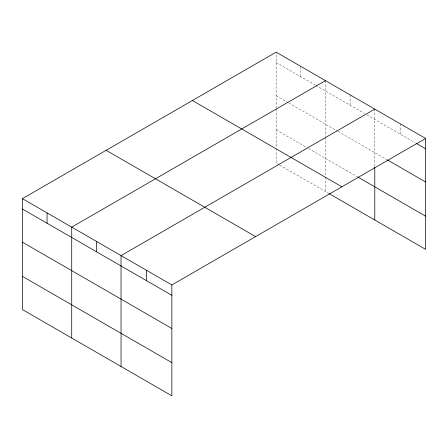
<?xml version="1.0" encoding="UTF-8"?>
<svg xmlns="http://www.w3.org/2000/svg" width="448" height="448" viewBox="0 0 448 448"><rect width="100%" height="100%" fill="white"/><g stroke="black" fill="none" stroke-linecap="round" stroke-linejoin="round"><path stroke-width="0.34" stroke-dasharray="2.24 1.68" d="M276.142 108.242L276.142 52.158M276.142 62.502L315.235 85.075M315.84 85.422L364.56 113.551M366.962 114.94L415.318 142.856M276.142 95.687L288.17 102.631M288.77 102.978L337.49 131.107M338.094 131.454L386.882 159.622M276.142 129.875L306.214 147.235M308.622 148.624L357.342 176.753M279.149 164.791L276.142 163.055L276.142 148.54M279.748 165.138L328.468 193.267M400.193 123.782L400.193 134.126M374.786 109.11L374.786 166.589M350.123 94.875L350.123 105.218M325.461 80.634L325.461 136.718M325.461 137.418L325.461 176.322M325.461 177.016L325.461 191.531M300.798 66.399L300.798 76.742M276.142 108.942L276.142 147.846"/><path stroke-width="0.67" d="M425.6 138.449L276.142 52.158L22.4 198.654L22.4 309.551L171.858 395.842L171.858 284.945L425.6 138.449L425.6 249.346L329.073 193.614M325.461 80.634L71.725 227.13L71.725 338.027M374.786 109.11L121.044 255.606L121.044 366.503M416.528 143.556L425.6 148.792M387.486 159.97L425.6 181.978M357.941 177.1L425.6 216.166M192.405 100.503L341.869 186.794M106.131 150.31L255.595 236.6M22.4 198.654L171.858 284.945M22.4 208.998L171.858 295.288M22.4 242.178L171.858 328.468M22.4 276.366L171.858 362.656M374.786 167.289L374.786 220.007M146.451 270.278L146.451 280.622M96.382 241.371L96.382 251.714M47.062 212.895L47.062 223.238"/></g></svg>
